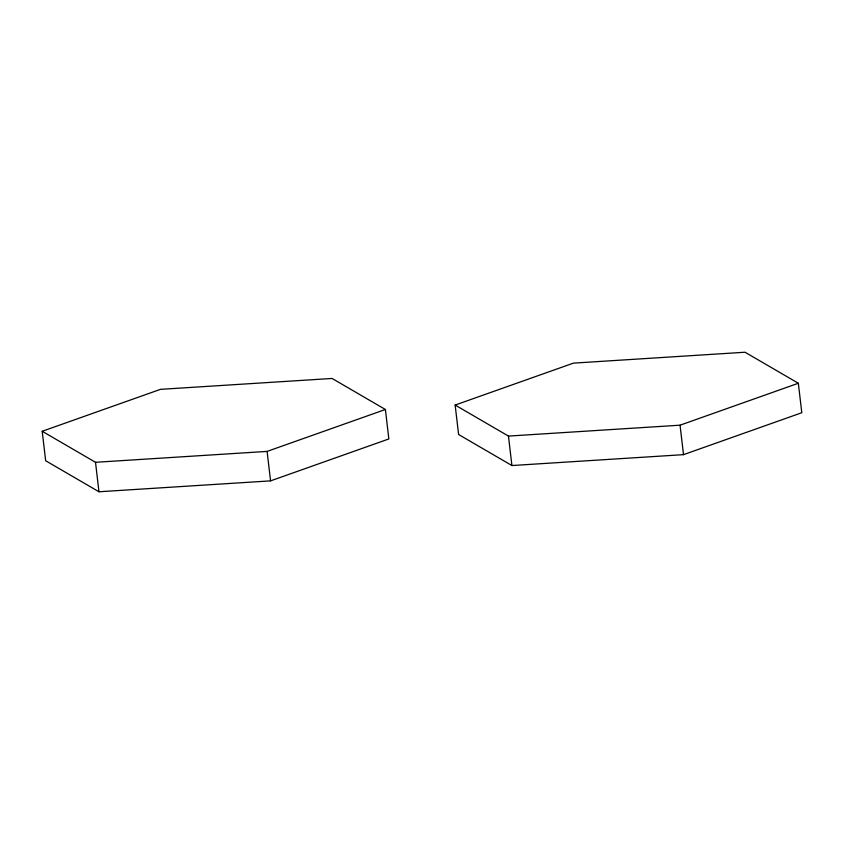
<?xml version="1.0" encoding="UTF-8"?>
<svg xmlns="http://www.w3.org/2000/svg" width="844" height="844" viewBox="0 0 844 844"><rect width="100%" height="100%" fill="white"/><g stroke="black" fill="none" stroke-linecap="round" stroke-linejoin="round"><path stroke-width="1.27" d="M42.2 431.273L160.487 389.348L332.082 378.46L385.392 409.488L388.852 438.943L270.565 480.869L98.97 491.767L45.66 460.74L42.2 431.273L95.509 462.301L267.105 451.403L385.392 409.488M455.148 405.057L573.435 363.131L745.03 352.233L798.34 383.26L801.8 412.727L683.513 454.652L511.918 465.54L458.608 434.512L455.148 405.057L508.457 436.084L680.053 425.186L798.34 383.26M680.053 425.186L683.513 454.652M508.457 436.084L511.918 465.54M267.105 451.403L270.565 480.869M95.509 462.301L98.97 491.767"/></g></svg>
